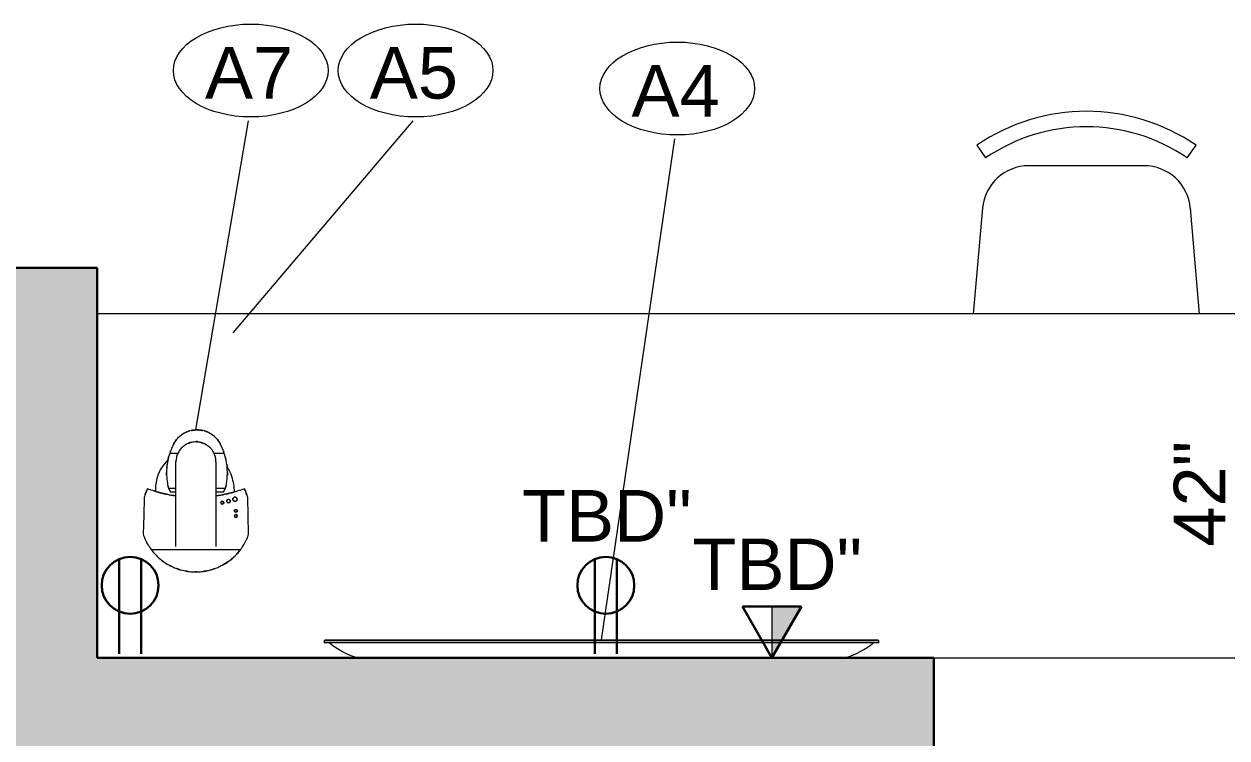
# Model space of a CAD drawing. Header units: inches. Extents: x -1176 to 1507, y -2563 to 978.
# Drawn here: x -219.9 to -115, y 323.7 to 386 of the extents above; entities that cross this region are included whole.
import ezdxf

# ---------------------------------------------------------------- set-up
doc = ezdxf.new("R2010")
doc.units = ezdxf.units.IN
doc.header["$MEASUREMENT"] = 0
for name, color, linetype, lineweight in [('A-ANNO-NOTE', 131, 'Continuous', 40), ('A-WALL', 113, 'Continuous', 18), ('A-WALL-PATT', 111, 'Continuous', 18), ('I-FURN', 30, 'Continuous', 9), ('Q-CASE', 31, 'Continuous', 9), ('Q-SPCQ', 91, 'Continuous', 9), ('Q-SPCQ-IDEN', 132, 'Continuous', 9)]:
    doc.layers.add(name, color=color, linetype=linetype, lineweight=lineweight)
doc.styles.add('Arial', font='arial.ttf', dxfattribs={"height": 4.5})
doc.styles.add('Swis721 Lt BT', font='swissl.ttf', dxfattribs={"height": 4.5})

# ---------------------------------------------------------------- blocks, each defined once
blk = doc.blocks.new('F-Chairs - Side 01-3064985-2nd Floor Power _ Signal')
at = {"layer": 'I-FURN'}
for p, q in [((-9.57, -3.52), (-8.8, -4.64)), ((8.8, -4.64), (9.57, -3.52)), ((5.02, -5.32), (-5.02, -5.32)), ((-9.07, -9.03), (-9.87, -18.24)), ((9.87, -18.24), (9.07, -9.03))]:
    blk.add_line(p, q, dxfattribs=at)
for centre, radius, start, end in [((0, -17.51), 16.94, 55.6197, 124.3803), ((0, -17.51), 15.59, 55.6197, 124.3803), ((-5.02, -9.38), 4.06, 90, 175.0303), ((5.02, -9.38), 4.06, 4.9697, 90)]:
    blk.add_arc(centre, radius, start, end, dxfattribs=at)
blk = doc.blocks.new('Desk6 - Desk-6998026-2nd Floor Power _ Signal')
at = {"layer": 'Q-CASE'}
for p, q in [((2331.55, 493.83), (2223.06, 493.83)), ((2331.55, 463.83), (2331.55, 493.83)), ((2296.06, 463.83), (2330.06, 463.83))]:
    blk.add_line(p, q, dxfattribs=at)
blk = doc.blocks.new('A-Flat_Screen_TV - OLED 55BGP 55_-V68-2nd Floor Power _ Signal')
at = {"layer": 'Q-SPCQ'}
for p, q in [((-24.2, 0.19), (24.2, 0.19)), ((-24.2, 0.19), (-24.2, 0)), ((24.2, 0), (-24.2, 0)), ((-24.14, 0), (-24.14, -0.06)), ((24.14, -0.06), (24.14, 0)), ((24.2, 0), (24.2, 0.19)), ((24.14, -0.06), (-24.14, -0.06))]:
    blk.add_line(p, q, dxfattribs=at)
for centre, start, end in [((-19.1, -5.58), 107.0541, 128.9656), ((19.1, -5.58), 51.0344, 72.9459)]:
    blk.add_arc(centre, 7.41, start, end, dxfattribs=at)
blk = doc.blocks.new('Keurig_Coffee_Maker_18764 - Keurig_Coffee_Maker_18764-V94-2nd Floor Power _ Signal')
at = {"layer": 'Q-SPCQ'}
for p, q in [((-0.61, 4.75), (-0.53, 4.77)), ((-0.53, 4.77), (-0.61, 4.75)), ((-0.61, 4.75), (-0.53, 4.77)), ((-0.53, 4.77), (-0.61, 4.75)), ((-0.61, 4.75), (-0.53, 4.77)), ((-0.53, 4.77), (-0.61, 4.75)), ((-0.61, 4.75), (-0.6, 4.72)), ((-0.61, 4.75), (-0.6, 4.72)), ((-0.61, 4.75), (-0.6, 4.72)), ((-0.6, 4.72), (-0.52, 4.74)), ((-0.52, 4.74), (-0.6, 4.72)), ((-0.6, 4.72), (-0.52, 4.74)), ((-0.52, 4.74), (-0.6, 4.72)), ((-0.6, 4.72), (-0.52, 4.74)), ((-0.52, 4.74), (-0.6, 4.72)), ((-0.52, 4.74), (-0.53, 4.77)), ((-0.52, 4.74), (-0.53, 4.77)), ((-0.52, 4.74), (-0.53, 4.77)), ((-0.51, 4.78), (-0.43, 4.8)), ((-0.51, 4.78), (-0.51, 4.75)), ((-0.43, 4.77), (-0.51, 4.75)), ((-0.43, 4.8), (-0.36, 4.82)), ((-0.43, 4.77), (-0.43, 4.8)), ((-0.35, 4.79), (-0.43, 4.77)), ((-0.36, 4.82), (-0.35, 4.79)), ((-0.31, 4.83), (-0.11, 4.85)), ((-0.31, 4.83), (-0.3, 4.8)), ((-0.11, 4.82), (-0.3, 4.8)), ((-0.11, 4.85), (-0.11, 4.82)), ((-0.04, 4.86), (0.03, 4.85)), ((-0.04, 4.86), (-0.04, 4.82)), ((0.03, 4.82), (-0.04, 4.82)), ((0.03, 4.85), (0.13, 4.85)), ((0.13, 4.85), (0.03, 4.85)), ((0.03, 4.82), (0.03, 4.85)), ((0.03, 4.82), (0.12, 4.82)), ((0.12, 4.82), (0.03, 4.82)), ((0.13, 4.85), (0.12, 4.82)), ((0.2, 4.81), (0.12, 4.82)), ((0.13, 4.85), (0.2, 4.84)), ((0.2, 4.84), (0.2, 4.81)), ((0.27, 4.8), (0.28, 4.83)), ((0.3, 4.8), (0.27, 4.8)), ((0.28, 4.83), (0.44, 4.8)), ((0.43, 4.77), (0.34, 4.79)), ((0.49, 4.75), (0.43, 4.77)), ((0.44, 4.8), (0.5, 4.78)), ((0.44, 4.8), (0.44, 4.8)), ((0.44, 4.8), (0.44, 4.8)), ((0.45, 4.8), (0.44, 4.77)), ((0.47, 4.79), (0.46, 4.76)), ((0.52, 4.75), (0.46, 4.76)), ((0.46, 4.76), (0.49, 4.75)), ((0.5, 4.78), (0.47, 4.79)), ((0.47, 4.79), (0.52, 4.78)), ((0.49, 4.75), (0.5, 4.78)), ((0.5, 4.78), (0.49, 4.75)), ((0.5, 4.78), (0.49, 4.75)), ((0.49, 4.75), (0.49, 4.75)), ((0.5, 4.75), (0.51, 4.78)), ((0.5, 4.78), (0.5, 4.78)), ((0.52, 4.78), (0.52, 4.75)), ((0.58, 4.76), (0.57, 4.73)), ((0.64, 4.7), (0.57, 4.73)), ((0.58, 4.76), (0.65, 4.73)), ((0.64, 4.7), (0.65, 4.73)), ((0.71, 4.71), (0.7, 4.68)), ((0.74, 4.66), (0.7, 4.68)), ((0.7, 4.68), (0.74, 4.66)), ((0.75, 4.69), (0.71, 4.71)), ((0.71, 4.71), (0.76, 4.68)), ((0.89, 4.58), (0.74, 4.66)), ((0.76, 4.68), (0.9, 4.61)), ((0.91, 4.61), (0.89, 4.58)), ((0.9, 4.61), (0.89, 4.58)), ((-1.56, 3.82), (-2.29, 3.82)), ((2.47, 3.82), (1.56, 3.82)), ((-1.75, -4.31), (-1.75, 3.08)), ((1.75, 3.08), (1.75, -4.31)), ((-2.38, 0.79), (-1.75, 0.79)), ((-2.24, 0.47), (-1.75, 0.47)), ((1.75, 0.79), (2.56, 0.79)), ((1.75, 0.47), (2.42, 0.47)), ((-3.9, -4.57), (3.9, -4.57)), ((2.55, -5.79), (2.53, -5.79)), ((0, -6.52), (-0.05, -6.52)), ((0, -6.52), (-0.05, -6.52))]:
    blk.add_line(p, q, dxfattribs=at)
at = {"layer": 'Q-SPCQ', "flags": 128}
for points in [[(-4.52, -0.02), (-4.56, -1.59), (-4.6, -3.21)], [(4.6, -3.21), (4.56, -1.59), (4.52, -0.02)]]:
    blk.add_lwpolyline(points, dxfattribs=at)
at = {"layer": 'Q-SPCQ'}
for centre, radius, start, end in [((-0.11, 0.74), 3.42, 133.2151, 162.0251), ((-0.11, 0.74), 3.42, 17.9749, 33.9816), ((-0.11, 0.74), 3.42, 162.0251, 183.9632), ((-1.51, 0.29), 4.88, 2.0734, 17.9749), ((0, 12.51), 12.51, 252.7803, 257.1927), ((0, 12.51), 12.51, 253.7595, 261.925), ((0, 12.51), 12.51, 259.0261, 261.9487), ((0, 12.51), 12.51, 278.0789, 285.4279), ((3.4, -0.17), 0.187, 90, 270), ((3.4, -0.17), 0.187, 270, 90), ((2.3, -0.48), 0.125, 90, 270), ((2.3, -0.48), 0.125, 270, 90), ((2.84, -0.34), 0.156, 90, 270), ((2.84, -0.34), 0.156, 270, 90), ((3.48, -1.19), 0.125, 90, 270), ((3.48, -1.64), 0.125, 90, 270), ((3.48, -1.19), 0.125, 270, 90), ((3.48, -1.64), 0.125, 270, 90), ((-0.02, -1.68), 4.83, 219.3983, 221.0457), ((-0.02, -1.68), 4.83, 228.1639, 230.5343), ((-0.02, -1.68), 4.83, 239.6592, 240.0724)]:
    blk.add_arc(centre, radius, start, end, dxfattribs=at)
for points, knots in [([(2.14, 4.62), (2.07, 4.77), (1.89, 5.05), (1.52, 5.4), (1.09, 5.67), (0.61, 5.84), (0.09, 5.9), (-0.42, 5.84), (-0.91, 5.67), (-1.27, 5.44), (-1.52, 5.22), (-1.75, 4.98), (-1.88, 4.77), (-1.96, 4.62)], [0, 0, 0, 0, 0.1, 0.2, 0.3, 0.4, 0.5, 0.6, 0.7, 0.8, 0.85, 0.9, 1, 1, 1, 1]), ([(-1.9, 4.72), (-1.84, 4.83), (-1.7, 5.03), (-1.51, 5.23), (-1.4, 5.33), (-1.37, 5.35)], [0, 0, 0, 0, 0.3333333, 0.6666667, 0.7485665, 0.7485665, 0.7485665, 0.7485665]), ([(-0.84, 5.68), (-0.81, 5.69), (-0.71, 5.73), (-0.61, 5.77), (-0.54, 5.79)], [0.1340386, 0.1340386, 0.1340386, 0.1340386, 0.1666667, 0.256932, 0.256932, 0.256932, 0.256932]), ([(-0.38, 5.83), (-0.37, 5.83), (-0.07, 5.89), (0.25, 5.88), (0.55, 5.83), (0.57, 5.83)], [0.3167664, 0.3167664, 0.3167664, 0.3167664, 0.3333333, 0.6666667, 0.6830273, 0.6830273, 0.6830273, 0.6830273]), ([(0.72, 5.79), (0.8, 5.77), (0.9, 5.74), (1, 5.69), (1.02, 5.68)], [0.7426327, 0.7426327, 0.7426327, 0.7426327, 0.8333333, 0.8657703, 0.8657703, 0.8657703, 0.8657703]), ([(1.56, 5.35), (1.58, 5.33), (1.69, 5.23), (1.89, 5.03), (2.02, 4.83), (2.09, 4.72)], [0.2509667, 0.2509667, 0.2509667, 0.2509667, 0.3333333, 0.6666667, 1, 1, 1, 1]), ([(1.75, 3.08), (1.75, 3.18), (1.73, 3.38), (1.66, 3.67), (1.55, 3.9), (1.45, 4.07), (1.36, 4.19), (1.26, 4.3), (1.14, 4.4), (1.02, 4.5), (0.9, 4.58), (0.76, 4.65), (0.62, 4.72), (0.47, 4.77), (0.3, 4.8), (0.12, 4.83), (-0.08, 4.83), (-0.28, 4.81), (-0.47, 4.77), (-0.65, 4.7), (-0.83, 4.62), (-0.99, 4.52), (-1.15, 4.4), (-1.28, 4.27), (-1.4, 4.13), (-1.51, 3.97), (-1.62, 3.75), (-1.72, 3.46), (-1.75, 3.21), (-1.75, 3.08)], [0, 0, 0, 0, 0.055556, 0.111111, 0.166667, 0.194444, 0.222222, 0.25, 0.277778, 0.305556, 0.333333, 0.361111, 0.388889, 0.416667, 0.444444, 0.479167, 0.513889, 0.548611, 0.583333, 0.618056, 0.652778, 0.6875, 0.722222, 0.756944, 0.791667, 0.826389, 0.861111, 0.930556, 1, 1, 1, 1]), ([(2.39, 4.05), (2.4, 4.03), (2.42, 3.98), (2.43, 3.94), (2.44, 3.93)], [0.17849533, 0.17849533, 0.17849533, 0.17849533, 0.2, 0.21629659, 0.21629659, 0.21629659, 0.21629659]), ([(2.56, 3.52), (2.58, 3.45), (2.6, 3.36), (2.62, 3.27), (2.62, 3.26)], [0.3370694, 0.3370694, 0.3370694, 0.3370694, 0.4, 0.41654848, 0.41654848, 0.41654848, 0.41654848]), ([(-2.54, 2.59), (-2.54, 2.6), (-2.53, 2.69), (-2.52, 2.78), (-2.51, 2.86)], [0.38887206, 0.38887206, 0.38887206, 0.38887206, 0.4, 0.46606846, 0.46606846, 0.46606846, 0.46606846]), ([(-1.75, 0.12), (-1.82, 0.13), (-2.22, 0.19), (-2.62, 0.27), (-2.94, 0.35)], [0.7961311, 0.7961311, 0.7961311, 0.7961311, 0.8333333, 1, 1, 1, 1]), ([(-2.33, 0.67), (-2.34, 0.68), (-2.34, 0.7), (-2.36, 0.74), (-2.38, 0.79), (-2.39, 0.83), (-2.4, 0.85)], [0.8338778, 0.8338778, 0.8338778, 0.8338778, 0.8611111, 0.8888889, 0.9444444, 1, 1, 1, 1]), ([(-2.38, 0.79), (-2.37, 0.77), (-2.36, 0.73), (-2.34, 0.68), (-2.32, 0.65), (-2.31, 0.62), (-2.3, 0.6), (-2.29, 0.58), (-2.28, 0.56), (-2.27, 0.54), (-2.26, 0.52), (-2.26, 0.51), (-2.25, 0.49), (-2.24, 0.48), (-2.24, 0.47), (-2.24, 0.47), (-2.24, 0.47)], [0, 0, 0, 0, 0.0555556, 0.1111111, 0.1388889, 0.1666667, 0.1944444, 0.2222222, 0.25, 0.2777778, 0.3055556, 0.3333333, 0.3611111, 0.3888889, 0.4444444, 0.4737946, 0.4737946, 0.4737946, 0.4737946]), ([(2.94, 0.35), (2.62, 0.27), (2.22, 0.19), (1.82, 0.13), (1.75, 0.12)], [0, 0, 0, 0, 0.1666667, 0.2038782, 0.2038782, 0.2038782, 0.2038782]), ([(1.86, 0.14), (1.93, 0.15), (2.29, 0.21), (2.65, 0.28), (2.94, 0.35)], [0.8149744, 0.8149744, 0.8149744, 0.8149744, 0.85, 1, 1, 1, 1]), ([(2.42, 0.47), (2.42, 0.47), (2.42, 0.47), (2.43, 0.48), (2.43, 0.49), (2.44, 0.51), (2.45, 0.53), (2.46, 0.55), (2.47, 0.57), (2.48, 0.58), (2.48, 0.6), (2.49, 0.62), (2.51, 0.66), (2.53, 0.72), (2.55, 0.76), (2.56, 0.79)], [0.5262054, 0.5262054, 0.5262054, 0.5262054, 0.5555556, 0.6111111, 0.6388889, 0.6666667, 0.7083333, 0.75, 0.7708333, 0.78125, 0.7916667, 0.8333333, 0.875, 0.9166667, 1, 1, 1, 1]), ([(2.58, 0.85), (2.58, 0.83), (2.56, 0.79), (2.54, 0.74), (2.53, 0.7), (2.52, 0.68), (2.52, 0.67)], [0, 0, 0, 0, 0.0555556, 0.1111111, 0.1388889, 0.1661222, 0.1661222, 0.1661222, 0.1661222]), ([(3.33, 0.01), (3.34, 0.01), (3.36, 0.02), (3.38, 0.02), (3.4, 0.02)], [0.8888889, 0.8888889, 0.8888889, 0.8888889, 0.9305556, 1, 1, 1, 1]), ([(3.4, 0.02), (3.41, 0.02), (3.42, 0.02), (3.44, 0.01), (3.44, 0.01)], [0, 0, 0, 0, 0.05555556, 0.07172864, 0.07172864, 0.07172864, 0.07172864]), ([(2.3, -0.6), (2.3, -0.6), (2.28, -0.6), (2.26, -0.6), (2.24, -0.59), (2.23, -0.58), (2.22, -0.57), (2.21, -0.56), (2.19, -0.53), (2.18, -0.5), (2.18, -0.46), (2.19, -0.42), (2.2, -0.4), (2.21, -0.39), (2.22, -0.39), (2.22, -0.39)], [0, 0, 0, 0, 0.0555556, 0.1111111, 0.1666667, 0.1944444, 0.2222222, 0.2777778, 0.3333333, 0.4444444, 0.5833333, 0.6527778, 0.7222222, 0.7569444, 0.7660884, 0.7660884, 0.7660884, 0.7660884]), ([(2.22, -0.39), (2.22, -0.38), (2.23, -0.38), (2.26, -0.36), (2.28, -0.35), (2.3, -0.35)], [0.7777778, 0.7777778, 0.7777778, 0.7777778, 0.7916667, 0.8611111, 1, 1, 1, 1]), ([(2.3, -0.35), (2.31, -0.35), (2.32, -0.36), (2.34, -0.36), (2.35, -0.36), (2.36, -0.37), (2.38, -0.38), (2.39, -0.39), (2.4, -0.4), (2.42, -0.42), (2.43, -0.46), (2.43, -0.5), (2.42, -0.54), (2.4, -0.55), (2.39, -0.57), (2.38, -0.58), (2.35, -0.6), (2.32, -0.6), (2.3, -0.6)], [0, 0, 0, 0, 0.055556, 0.083333, 0.111111, 0.166667, 0.194444, 0.222222, 0.277778, 0.333333, 0.444444, 0.583333, 0.652778, 0.722222, 0.756944, 0.791667, 0.861111, 1, 1, 1, 1]), ([(2.74, -0.45), (2.73, -0.45), (2.72, -0.43), (2.7, -0.4), (2.68, -0.36), (2.69, -0.31), (2.7, -0.26), (2.72, -0.24), (2.73, -0.22), (2.74, -0.21), (2.76, -0.2), (2.77, -0.2), (2.78, -0.19), (2.79, -0.19)], [0.2222222, 0.2222222, 0.2222222, 0.2222222, 0.2777778, 0.3333333, 0.4444444, 0.5833333, 0.6527778, 0.7222222, 0.7569444, 0.7916667, 0.8263889, 0.8611111, 0.8888889, 0.8888889, 0.8888889, 0.8888889]), ([(2.84, -0.18), (2.85, -0.18), (2.87, -0.18), (2.88, -0.18), (2.9, -0.19), (2.92, -0.2), (2.93, -0.21), (2.94, -0.21), (2.94, -0.22)], [0, 0, 0, 0, 0.0555556, 0.0833333, 0.1111111, 0.1666667, 0.1944444, 0.2222222, 0.2222222, 0.2222222, 0.2222222]), ([(2.98, -0.26), (2.99, -0.27), (3, -0.31), (3, -0.36), (2.98, -0.41), (2.97, -0.43), (2.95, -0.45), (2.94, -0.46), (2.93, -0.47), (2.89, -0.48), (2.87, -0.49), (2.84, -0.49)], [0.3333333, 0.3333333, 0.3333333, 0.3333333, 0.4444444, 0.5833333, 0.6527778, 0.7222222, 0.7569444, 0.7916667, 0.8263889, 0.8611111, 1, 1, 1, 1]), ([(3.21, -0.14), (3.21, -0.13), (3.22, -0.11), (3.22, -0.09), (3.23, -0.08), (3.23, -0.08)], [0.5555556, 0.5555556, 0.5555556, 0.5555556, 0.5833333, 0.6527778, 0.6666667, 0.6666667, 0.6666667, 0.6666667]), ([(3.27, -0.31), (3.27, -0.3), (3.25, -0.29), (3.23, -0.25), (3.21, -0.21), (3.21, -0.18), (3.21, -0.17)], [0.2222222, 0.2222222, 0.2222222, 0.2222222, 0.2777778, 0.3333333, 0.4444444, 0.4882459, 0.4882459, 0.4882459, 0.4882459]), ([(3.4, -0.36), (3.39, -0.36), (3.37, -0.35), (3.35, -0.35), (3.34, -0.35), (3.33, -0.34)], [0, 0, 0, 0, 0.0555556, 0.0833333, 0.1111111, 0.1111111, 0.1111111, 0.1111111]), ([(3.5, -0.01), (3.5, -0.01), (3.51, -0.02), (3.53, -0.03), (3.54, -0.05), (3.57, -0.09), (3.59, -0.14), (3.59, -0.18), (3.58, -0.2)], [0.1737723, 0.1737723, 0.1737723, 0.1737723, 0.1944444, 0.2222222, 0.2777778, 0.3333333, 0.4444444, 0.5555556, 0.5555556, 0.5555556, 0.5555556]), ([(3.58, -0.23), (3.57, -0.24), (3.56, -0.26), (3.55, -0.28), (3.53, -0.3), (3.52, -0.31), (3.52, -0.31)], [0.6069174, 0.6069174, 0.6069174, 0.6069174, 0.6527778, 0.7222222, 0.7569444, 0.7777778, 0.7777778, 0.7777778, 0.7777778]), ([(3.48, -1.31), (3.47, -1.31), (3.46, -1.31), (3.44, -1.31), (3.42, -1.3), (3.4, -1.28), (3.39, -1.27), (3.37, -1.24), (3.36, -1.21), (3.36, -1.16), (3.37, -1.13), (3.38, -1.11), (3.39, -1.1), (3.41, -1.09), (3.44, -1.07), (3.46, -1.06), (3.48, -1.06)], [0, 0, 0, 0, 0.055556, 0.111111, 0.166667, 0.222222, 0.277778, 0.333333, 0.444444, 0.583333, 0.652778, 0.722222, 0.756944, 0.791667, 0.861111, 1, 1, 1, 1]), ([(3.36, -1.66), (3.36, -1.64), (3.36, -1.61), (3.37, -1.58), (3.39, -1.56), (3.4, -1.54), (3.44, -1.52), (3.46, -1.51), (3.48, -1.51)], [0.4444444, 0.4444444, 0.4444444, 0.4444444, 0.5833333, 0.6527778, 0.7222222, 0.7916667, 0.8611111, 1, 1, 1, 1]), ([(3.48, -1.06), (3.49, -1.06), (3.51, -1.06), (3.53, -1.07), (3.55, -1.08), (3.56, -1.09), (3.58, -1.11), (3.6, -1.13), (3.61, -1.17), (3.61, -1.19), (3.61, -1.21)], [0, 0, 0, 0, 0.0555556, 0.1111111, 0.1666667, 0.2222222, 0.2777778, 0.3333333, 0.4444444, 0.5555556, 0.5555556, 0.5555556, 0.5555556]), ([(3.59, -1.25), (3.59, -1.26), (3.58, -1.27), (3.56, -1.29), (3.53, -1.31), (3.5, -1.31), (3.48, -1.31)], [0.6666667, 0.6666667, 0.6666667, 0.6666667, 0.7222222, 0.7916667, 0.8611111, 1, 1, 1, 1]), ([(3.48, -1.51), (3.49, -1.51), (3.51, -1.51), (3.53, -1.52), (3.55, -1.53), (3.56, -1.54), (3.58, -1.56), (3.6, -1.58), (3.61, -1.61), (3.61, -1.64), (3.61, -1.66)], [0, 0, 0, 0, 0.0555556, 0.1111111, 0.1666667, 0.2222222, 0.2777778, 0.3333333, 0.4444444, 0.5555556, 0.5555556, 0.5555556, 0.5555556]), ([(3.59, -1.7), (3.59, -1.7), (3.58, -1.72), (3.56, -1.73), (3.53, -1.75), (3.5, -1.76), (3.48, -1.76)], [0.6666667, 0.6666667, 0.6666667, 0.6666667, 0.7222222, 0.7916667, 0.8611111, 1, 1, 1, 1]), ([(-4.28, -3.96), (-4.26, -4), (-4.23, -4.06), (-4.2, -4.11), (-4.2, -4.12)], [0.3713401, 0.3713401, 0.3713401, 0.3713401, 0.5, 0.5248828, 0.5248828, 0.5248828, 0.5248828]), ([(-4.2, -4.12), (-4.2, -4.11), (-4.23, -4.06), (-4.26, -4), (-4.28, -3.96)], [0.4751172, 0.4751172, 0.4751172, 0.4751172, 0.5, 0.6286599, 0.6286599, 0.6286599, 0.6286599]), ([(-3.9, -4.57), (-3.77, -4.75), (-3.49, -5.07), (-3.02, -5.49), (-2.6, -5.78), (-2.29, -5.96), (-2.11, -6.05), (-1.94, -6.12), (-1.75, -6.2), (-1.57, -6.27), (-1.44, -6.31), (-1.36, -6.33), (-1.24, -6.36), (-1.07, -6.41), (-0.88, -6.44), (-0.76, -6.46), (-0.68, -6.47), (-0.53, -6.49), (-0.32, -6.51), (-0.14, -6.52), (-0.05, -6.52)], [0, 0, 0, 0, 0.142857, 0.285714, 0.428571, 0.5, 0.535714, 0.571429, 0.625, 0.678571, 0.705357, 0.71875, 0.732143, 0.785714, 0.839286, 0.852679, 0.866071, 0.892857, 0.946429, 1, 1, 1, 1]), ([(-3.44, -5.1), (-3.43, -5.11), (-3.38, -5.16), (-3.33, -5.21), (-3.29, -5.25)], [0.23427003, 0.23427003, 0.23427003, 0.23427003, 0.25, 0.30481789, 0.30481789, 0.30481789, 0.30481789]), ([(-3.29, -5.25), (-3.33, -5.21), (-3.38, -5.16), (-3.43, -5.11), (-3.44, -5.1)], [0.79638486, 0.79638486, 0.79638486, 0.79638486, 0.83333333, 0.8435005, 0.8435005, 0.8435005, 0.8435005]), ([(3.04, -5.45), (3.15, -5.37), (3.27, -5.27), (3.38, -5.16), (3.39, -5.15)], [0.2716855, 0.2716855, 0.2716855, 0.2716855, 0.4, 0.414526, 0.414526, 0.414526, 0.414526]), ([(3.39, -5.15), (3.3, -5.23), (3.18, -5.34), (3.06, -5.44), (3.04, -5.45)], [0.585474, 0.585474, 0.585474, 0.585474, 0.7, 0.7283145, 0.7283145, 0.7283145, 0.7283145]), ([(3.85, -4.63), (3.84, -4.65), (3.75, -4.77), (3.65, -4.88), (3.56, -4.97)], [0.3739159, 0.3739159, 0.3739159, 0.3739159, 0.4, 0.5097654, 0.5097654, 0.5097654, 0.5097654]), ([(-2.72, -5.7), (-2.76, -5.67), (-2.83, -5.62), (-2.89, -5.58), (-2.92, -5.56)], [0.63255371, 0.63255371, 0.63255371, 0.63255371, 0.66666667, 0.68782663, 0.68782663, 0.68782663, 0.68782663]), ([(-2.91, -5.56), (-2.89, -5.58), (-2.82, -5.63), (-2.75, -5.68), (-2.71, -5.7)], [0.46748557, 0.46748557, 0.46748557, 0.46748557, 0.5, 0.54988363, 0.54988363, 0.54988363, 0.54988363]), ([(-2.32, -5.94), (-2.28, -5.96), (-2.2, -6), (-2.13, -6.03), (-2.1, -6.05)], [0.7023309, 0.7023309, 0.7023309, 0.7023309, 0.75, 0.78527969, 0.78527969, 0.78527969, 0.78527969]), ([(-1.45, -6.3), (-1.48, -6.29), (-1.55, -6.27), (-1.62, -6.25), (-1.68, -6.23)], [0.3190358, 0.3190358, 0.3190358, 0.3190358, 0.33333333, 0.37139588, 0.37139588, 0.37139588, 0.37139588]), ([(0, -6.52), (0.09, -6.52), (0.26, -6.51), (0.47, -6.49), (0.63, -6.47), (0.76, -6.45), (0.88, -6.43), (1.02, -6.4), (1.17, -6.37), (1.31, -6.33), (1.42, -6.3), (1.53, -6.26), (1.67, -6.21), (1.83, -6.15), (2.04, -6.06), (2.19, -5.98), (2.29, -5.93)], [0, 0, 0, 0, 0.1, 0.2, 0.25, 0.3, 0.35, 0.4, 0.475, 0.55, 0.5875, 0.625, 0.7, 0.775, 0.85, 1, 1, 1, 1]), ([(1.52, -6.26), (1.54, -6.26), (1.57, -6.25), (1.6, -6.23), (1.62, -6.23)], [0.65060949, 0.65060949, 0.65060949, 0.65060949, 0.66666667, 0.69577662, 0.69577662, 0.69577662, 0.69577662]), ([(1.62, -6.23), (1.6, -6.23), (1.57, -6.25), (1.54, -6.26), (1.52, -6.26)], [0.30422338, 0.30422338, 0.30422338, 0.30422338, 0.33333333, 0.34939051, 0.34939051, 0.34939051, 0.34939051]), ([(2.85, -5.59), (2.8, -5.62), (2.62, -5.75), (2.43, -5.85), (2.29, -5.93)], [0.8, 0.8, 0.8, 0.8, 0.85, 1, 1, 1, 1]), ([(-0.77, -6.46), (-0.78, -6.46), (-0.84, -6.45), (-0.9, -6.44), (-0.95, -6.43)], [0.1610836, 0.1610836, 0.1610836, 0.1610836, 0.16666667, 0.2032532, 0.2032532, 0.2032532, 0.2032532]), ([(0.71, -6.46), (0.74, -6.46), (0.79, -6.45), (0.84, -6.44), (0.86, -6.44)], [0.29875922, 0.29875922, 0.29875922, 0.29875922, 0.33333333, 0.3619925, 0.3619925, 0.3619925, 0.3619925]), ([(0.86, -6.44), (0.84, -6.44), (0.79, -6.45), (0.74, -6.46), (0.71, -6.46)], [0.6380075, 0.6380075, 0.6380075, 0.6380075, 0.66666667, 0.70124078, 0.70124078, 0.70124078, 0.70124078])]:
    blk.add_open_spline(points, degree=3, knots=knots, dxfattribs=at)
for points in [[(-1.27, 5.43), (-1.23, 5.46), (-1.19, 5.49), (-1.15, 5.51)], [(-1.15, 5.51), (-1.1, 5.54), (-1.05, 5.57), (-1, 5.6)], [(1.19, 5.6), (1.24, 5.57), (1.28, 5.54), (1.33, 5.51)], [(1.33, 5.51), (1.37, 5.49), (1.41, 5.46), (1.45, 5.43)], [(-1.96, 4.62), (-2.02, 4.49), (-2.14, 4.23), (-2.24, 3.96), (-2.29, 3.82)], [(-1.96, 4.62), (-1.95, 4.63), (-1.93, 4.67), (-1.91, 4.71), (-1.9, 4.72)], [(2.09, 4.72), (2.1, 4.71), (2.12, 4.67), (2.13, 4.63), (2.14, 4.62)], [(2.47, 3.82), (2.43, 3.96), (2.33, 4.23), (2.21, 4.49), (2.14, 4.62)], [(-2.29, 3.82), (-2.36, 3.62), (-2.46, 3.2), (-2.56, 2.55), (-2.57, 1.89), (-2.53, 1.46), (-2.49, 1.24)], [(-2.44, 3.26), (-2.42, 3.35), (-2.4, 3.44), (-2.38, 3.53)], [(-2.25, 3.92), (-2.24, 3.97), (-2.22, 4.01), (-2.21, 4.05)], [(2.68, 1.24), (2.71, 1.46), (2.75, 1.89), (2.74, 2.55), (2.65, 3.2), (2.54, 3.62), (2.47, 3.82)], [(-2.56, 1.93), (-2.56, 2), (-2.56, 2.07), (-2.56, 2.15)], [(2.69, 2.85), (2.71, 2.77), (2.72, 2.68), (2.73, 2.59)], [(2.74, 2.15), (2.75, 2.08), (2.74, 2), (2.74, 1.93)], [(-2.49, 1.24), (-2.48, 1.17), (-2.45, 1.01), (-2.4, 0.86), (-2.38, 0.79)], [(2.56, 0.79), (2.59, 0.86), (2.63, 1.01), (2.67, 1.17), (2.68, 1.24)], [(-4.23, 0.74), (-4.29, 0.61), (-4.39, 0.36), (-4.48, 0.11), (-4.52, -0.02)], [(-4.23, 0.74), (-4.27, 0.65), (-4.34, 0.48), (-4.41, 0.31), (-4.44, 0.22)], [(-4.44, 0.22), (-4.41, 0.31), (-4.34, 0.48), (-4.27, 0.65), (-4.23, 0.74)], [(-2.94, 0.35), (-3.15, 0.4), (-3.59, 0.52), (-4.02, 0.66), (-4.23, 0.74)], [(-2.94, 0.35), (-2.59, 0.27), (-2.24, 0.2), (-1.89, 0.14)], [(-2.4, 0.85), (-2.42, 0.92), (-2.44, 0.98), (-2.45, 1.05)], [(-1.81, 0.13), (-1.9, 0.14), (-1.98, 0.16), (-2.07, 0.17)], [(2.94, 0.35), (2.59, 0.27), (2.25, 0.2), (1.9, 0.15)], [(2.64, 1.05), (2.62, 0.98), (2.6, 0.92), (2.58, 0.85)], [(4.23, 0.74), (4.02, 0.66), (3.59, 0.52), (3.15, 0.4), (2.94, 0.35)], [(4.44, 0.22), (4.41, 0.31), (4.34, 0.48), (4.27, 0.65), (4.23, 0.74)], [(4.52, -0.02), (4.48, 0.11), (4.39, 0.36), (4.29, 0.61), (4.23, 0.74)], [(4.23, 0.74), (4.27, 0.65), (4.34, 0.48), (4.41, 0.31), (4.44, 0.22)], [(3.46, -0.34), (3.44, -0.35), (3.42, -0.36), (3.4, -0.36)], [(3.48, -1.76), (3.47, -1.76), (3.46, -1.76), (3.44, -1.75), (3.42, -1.74), (3.41, -1.74), (3.4, -1.73)], [(-4.6, -3.21), (-4.55, -3.38), (-4.43, -3.69), (-4.19, -4.15), (-4, -4.43), (-3.9, -4.57)], [(-4.47, -3.57), (-4.46, -3.59), (-4.45, -3.61), (-4.44, -3.63)], [(-4.44, -3.63), (-4.45, -3.61), (-4.46, -3.59), (-4.47, -3.57)], [(3.9, -4.57), (4, -4.43), (4.19, -4.15), (4.43, -3.69), (4.55, -3.38), (4.6, -3.21)], [(4.45, -3.62), (4.45, -3.61), (4.46, -3.59), (4.47, -3.57)], [(4.47, -3.57), (4.46, -3.59), (4.45, -3.61), (4.45, -3.62)], [(2.29, -5.93), (2.49, -5.82), (2.89, -5.58), (3.43, -5.13), (3.75, -4.77), (3.9, -4.57)], [(3.57, -4.97), (3.67, -4.86), (3.76, -4.75), (3.85, -4.63)], [(-2.1, -6.05), (-2.18, -6.01), (-2.25, -5.97), (-2.33, -5.93)], [(-1.66, -6.23), (-1.61, -6.25), (-1.55, -6.27), (-1.5, -6.29)], [(-1.5, -6.29), (-1.48, -6.29), (-1.46, -6.3), (-1.45, -6.3)], [(2.29, -5.93), (2.48, -5.83), (2.67, -5.72), (2.85, -5.59)], [(-0.94, -6.43), (-0.89, -6.44), (-0.84, -6.45), (-0.78, -6.46)], [(0, -6.52), (0.03, -6.52), (0.05, -6.52), (0.08, -6.52)], [(0.08, -6.52), (0.05, -6.52), (0.03, -6.52), (0, -6.52)]]:
    blk.add_open_spline(points, degree=3, dxfattribs=at)
blk = doc.blocks.new('Appliance_Specialty Equipment Tag - Standard-3515593-2nd Floor Power _ Signal')
at = {"layer": 'Q-SPCQ-IDEN'}
blk.add_ellipse((-0.0499, 0.0037), major_axis=(-0.1406, 0), ratio=0.600473, dxfattribs=at)

msp = doc.modelspace()

# ---------------------------------------------------------------- hatches: boundary and pattern name
at = {"layer": 'A-ANNO-NOTE', "lineweight": 9}
msp.add_hatch(color=256, dxfattribs=at).paths.add_polyline_path([(-154.7, 330.68), (-152.12, 335.15), (-154.7, 335.15)], flags=0)
at = {"layer": 'A-WALL-PATT', "lineweight": 9}
msp.add_hatch(color=7, dxfattribs=at).paths.add_polyline_path([(-227.57, 330.68), (-213.57, 330.68), (-213.57, 364.68), (-227.57, 364.68), (-227.57, 358.96)], flags=0)
h = msp.add_hatch(color=7, dxfattribs=at)
h.paths.add_polyline_path([(-213.57, 106.47), (-213.57, 273.18), (-227.57, 273.18), (-227.57, 106.47)], flags=0)
h.paths.add_polyline_path([(-213.57, 307.18), (-213.57, 330.68), (-227.57, 330.68), (-227.57, 307.18)], flags=0)
h = msp.add_hatch(color=7, dxfattribs=at)
h.paths.add_polyline_path([(-171.32, 314.18), (-140.57, 314.18), (-140.57, 330.68), (-213.57, 330.68), (-213.57, 314.18), (-171.82, 314.18)], flags=0)
h.paths.add_polyline_path([(1.72, 314.18), (1.72, 330.68), (-106.57, 330.68), (-106.57, 314.18), (-12.28, 314.18)], flags=0)

# ---------------------------------------------------------------- linework, layer by layer
at = {"layer": 'A-ANNO-NOTE', "lineweight": 30}
for p, q in [((-211.65, 331.01), (-211.65, 339.27)), ((-209.73, 331.01), (-209.73, 339.27)), ((-170.15, 331.01), (-170.15, 339.27)), ((-168.23, 331.01), (-168.23, 339.27)), ((-154.7, 330.68), (-157.27, 335.15)), ((-157.27, 335.15), (-152.12, 335.15)), ((-154.7, 330.68), (-152.12, 335.15))]:
    msp.add_line(p, q, dxfattribs=at)
at = {"layer": 'A-ANNO-NOTE', "lineweight": 9}
for p, q in [((-154.7, 330.68), (-152.12, 335.15)), ((-152.12, 335.15), (-154.7, 335.15)), ((-154.7, 335.15), (-154.7, 330.68))]:
    msp.add_line(p, q, dxfattribs=at)
at = {"layer": 'A-ANNO-NOTE', "lineweight": 30}
for centre in [(-210.69, 336.99), (-169.19, 336.99)]:
    msp.add_circle(centre, 2.48, dxfattribs=at)
at = {"layer": 'A-WALL', "color": 8, "lineweight": 30}
for p, q in [((-213.57, 364.68), (-256.46, 364.68)), ((-213.57, 330.68), (-213.57, 364.68)), ((-140.57, 330.68), (-213.57, 330.68)), ((-140.57, 314.18), (-140.57, 330.68))]:
    msp.add_line(p, q, dxfattribs=at)
at = {"layer": 'Q-SPCQ-IDEN'}
for p, q in [((-204.95, 350.56), (-200.37, 377.51)), ((-201.7, 359.01), (-185.99, 377.51)), ((-169.57, 332.25), (-163.16, 375.94))]:
    msp.add_line(p, q, dxfattribs=at)

# ---------------------------------------------------------------- block references
at = {"layer": 'I-FURN'}
msp.add_blockref('F-Chairs - Side 01-3064985-2nd Floor Power _ Signal', (-127.26, 378.92), dxfattribs=at)
at = {"layer": 'Q-CASE'}
msp.add_blockref('Desk6 - Desk-6998026-2nd Floor Power _ Signal', (-2436.63, -133.15), dxfattribs=at)
at = {"layer": 'Q-SPCQ'}
msp.add_blockref('Keurig_Coffee_Maker_18764 - Keurig_Coffee_Maker_18764-V94-2nd Floor Power _ Signal', (-204.95, 344.68), dxfattribs=at)
at = {"layer": 'Q-SPCQ', "rotation": 180}
msp.add_blockref('A-Flat_Screen_TV - OLED 55BGP 55_-V68-2nd Floor Power _ Signal', (-169.57, 332.18), dxfattribs=at)
at = {"layer": 'Q-SPCQ-IDEN', "xscale": 47.99999999999997, "yscale": 47.99999999999997, "zscale": 47.99999999999997}
for p in [(-197.77, 381.73), (-183.39, 381.73), (-160.56, 380.16)]:
    msp.add_blockref('Appliance_Specialty Equipment Tag - Standard-3515593-2nd Floor Power _ Signal', p, dxfattribs=at)

# ---------------------------------------------------------------- texts
at = {"layer": 'A-ANNO-NOTE', "lineweight": 9, "insert": (-119.64, 340.38), "char_height": 4.5, "width": 10.302, "attachment_point": 1, "rotation": 90, "style": 'Swis721 Lt BT'}
msp.add_mtext('42"', dxfattribs=at)
at = {"layer": 'A-ANNO-NOTE', "lineweight": 9, "char_height": 4.5, "width": 16.665, "attachment_point": 1, "style": 'Swis721 Lt BT'}
for insert in [(-176.5, 345.31), (-161.63, 341.08)]:
    msp.add_mtext('TBD"', dxfattribs=dict(at, insert=insert))
at = {"layer": 'Q-SPCQ-IDEN', "char_height": 4.5, "width": 9.393, "attachment_point": 1, "style": 'Arial'}
for s, insert in [('A7', (-204.16, 383.96)), ('A5', (-189.78, 383.96)), ('A4', (-166.95, 382.39))]:
    msp.add_mtext(s, dxfattribs=dict(at, insert=insert))

doc.saveas('drawing.dxf')
